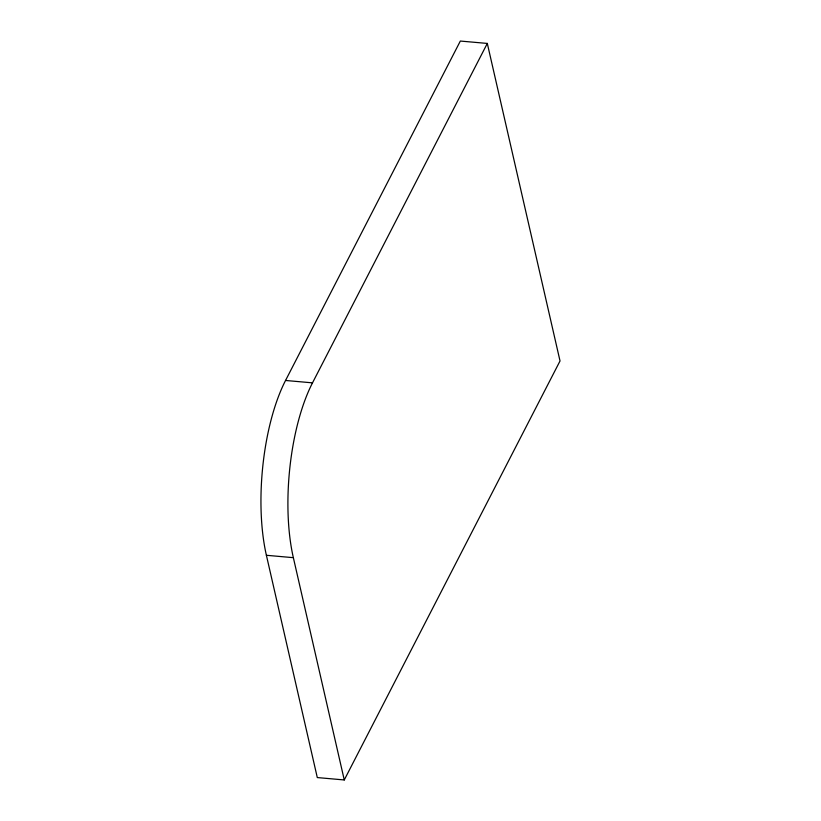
<?xml version="1.0" encoding="UTF-8"?>
<svg xmlns="http://www.w3.org/2000/svg" width="821" height="821" viewBox="0 0 821 821"><rect width="100%" height="100%" fill="white"/><g stroke="black" fill="none" stroke-linecap="round" stroke-linejoin="round"><path stroke-width="1.23" d="M285.544 380.472L460.335 41.05L487.305 43.431L560.025 360.973L344.266 779.95L317.296 777.569L266.394 555.283A124.535 45.278 -84.9 0 1 285.544 380.472L312.503 382.853L487.305 43.431M266.394 555.283L293.354 557.675L344.266 779.95M293.354 557.675A124.535 45.278 -84.9 0 1 312.503 382.853"/></g></svg>
